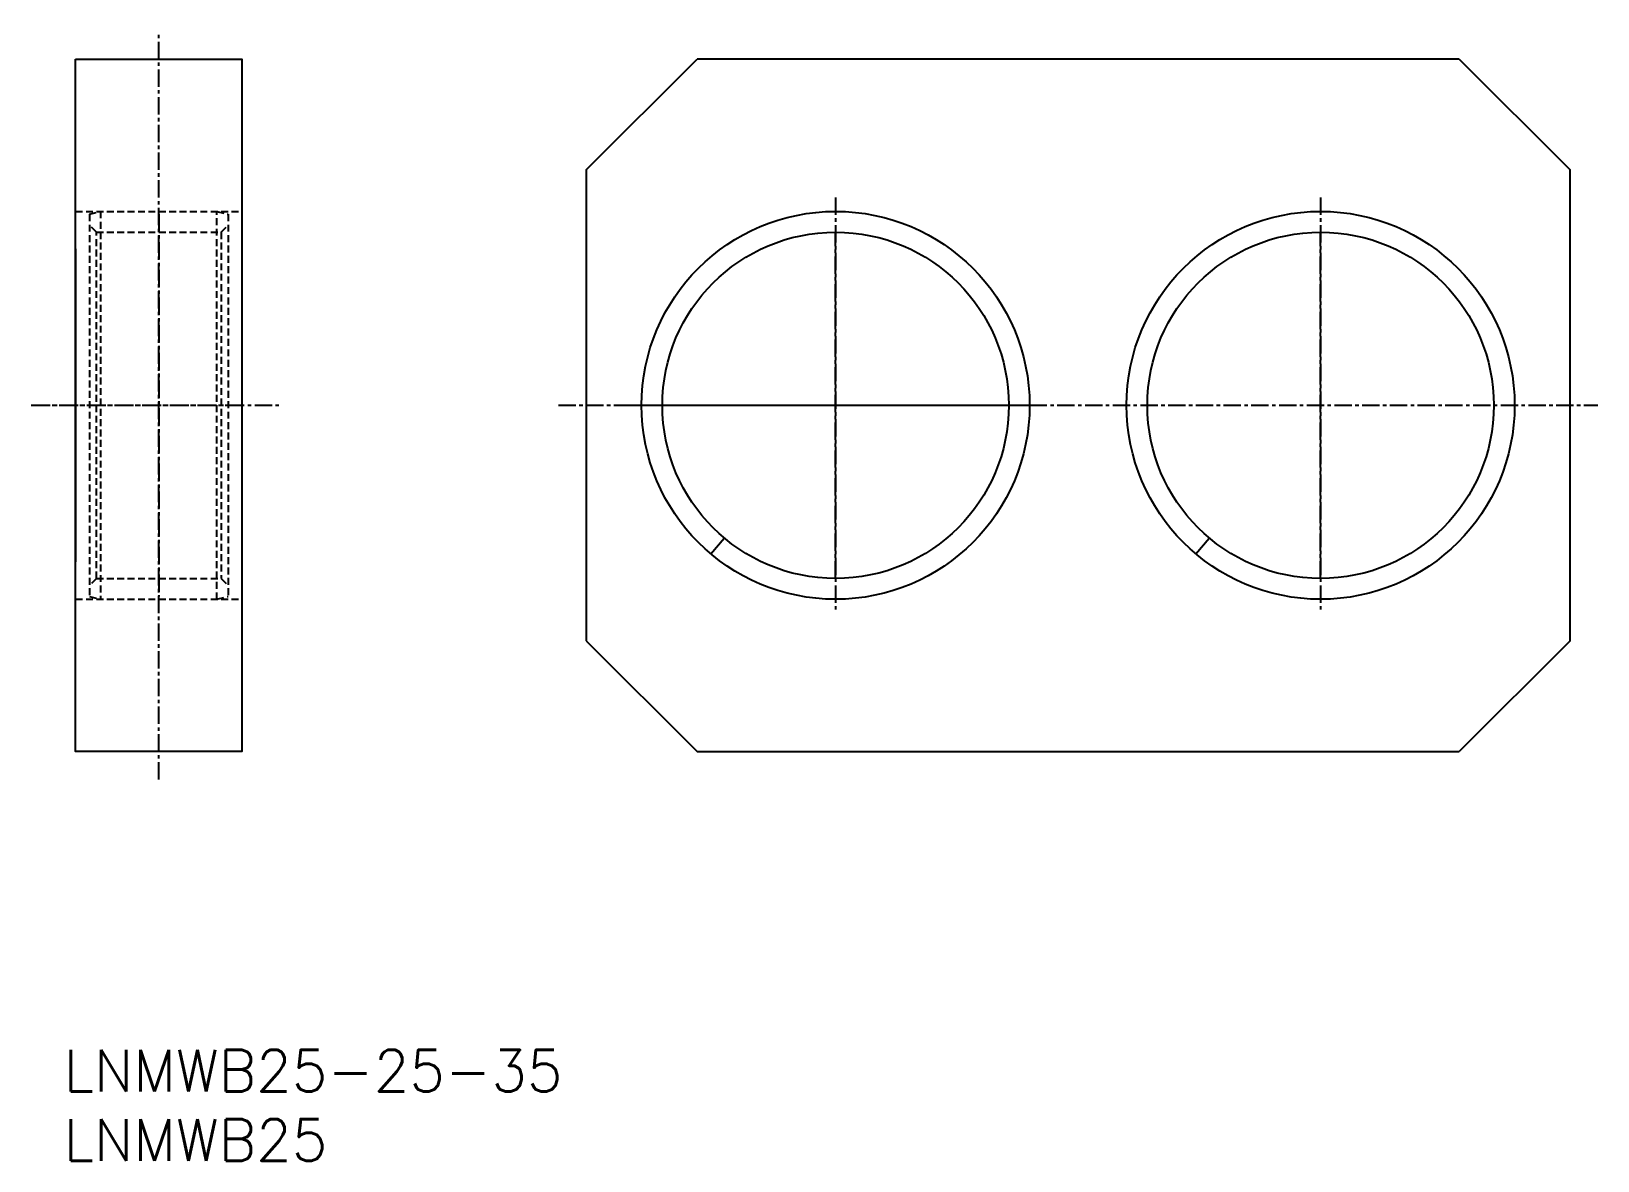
# Model space of a CAD drawing. Extents: x 81 to 194, y 43 to 125.
import ezdxf
from ezdxf.enums import TextEntityAlignment as Align

# ---------------------------------------------------------------- set-up
doc = ezdxf.new("R2010")
doc.units = 0
doc.header["$MEASUREMENT"] = 0
doc.linetypes.add('CENTER', pattern=[2, 1.25, -0.25, 0.25, -0.25])
doc.linetypes.add('DASHED', pattern=[0.75, 0.5, -0.25])
doc.layers.get('0').update_dxf_attribs({"linetype": 'CONTINUOUS'})
doc.layers.add('CENTER', color=1, linetype='CENTER')
doc.styles.get("Standard").update_dxf_attribs({"font": 'txt.shx', "bigfont": 'extfont.shx'})

msp = doc.modelspace()

# ---------------------------------------------------------------- linework, layer by layer
at = {"color": 7, "linetype": 'Continuous'}
for p, q in [((121.12, 114.72), (129.12, 122.72)), ((184.12, 122.72), (129.12, 122.72)), ((184.12, 122.72), (192.12, 114.72)), ((121.12, 114.72), (121.12, 80.72)), ((192.12, 80.72), (192.12, 114.72)), ((84.28, 109.01), (84.28, 86.43)), ((96.28, 109.01), (96.28, 86.43)), ((90.28, 87.72), (90.28, 87.72)), ((130.12, 87), (131.08, 88.14)), ((165.12, 87), (166.08, 88.14)), ((121.12, 80.72), (129.12, 72.72)), ((192.12, 80.72), (184.12, 72.72)), ((129.12, 72.72), (184.12, 72.72))]:
    msp.add_line(p, q, dxfattribs=at)
at = {"linetype": 'DASHED'}
for p, q in [((84.28, 111.72), (96.28, 111.72)), ((85.28, 111.51), (86.08, 111.72)), ((85.28, 111.51), (85.28, 83.93)), ((86.08, 111.72), (86.08, 83.72)), ((94.48, 83.72), (94.48, 111.72)), ((94.48, 111.72), (95.28, 111.51)), ((95.28, 111.51), (95.28, 83.93)), ((85.78, 85.22), (85.78, 110.22)), ((85.78, 110.22), (94.78, 110.22)), ((94.78, 110.22), (95.28, 110.72)), ((94.78, 110.22), (94.78, 85.22)), ((85.78, 85.22), (85.28, 84.72)), ((85.78, 85.22), (94.78, 85.22)), ((88.03, 85.22), (88.03, 85.22)), ((94.78, 85.22), (95.28, 84.72)), ((84.28, 83.72), (96.28, 83.72)), ((85.28, 83.93), (86.08, 83.72)), ((94.48, 83.72), (95.28, 83.93))]:
    msp.add_line(p, q, dxfattribs=at)
at = {"color": 3, "linetype": 'DASHED'}
for p, q in [((85.78, 110.22), (85.28, 110.72)), ((90.28, 85.22), (90.28, 85.22))]:
    msp.add_line(p, q, dxfattribs=at)
at = {"color": 7, "linetype": 'Continuous'}
msp.add_lwpolyline([(84.28, 122.72), (96.28, 122.72), (96.28, 72.72), (84.28, 72.72)], close=True, dxfattribs=at)
for centre, radius in [((139.12, 97.72), 14), ((174.12, 97.72), 14), ((139.12, 97.72), 12.5), ((174.12, 97.72), 12.5)]:
    msp.add_circle(centre, radius, dxfattribs=at)
at = {"layer": 'CENTER', "color": 1, "linetype": 'CENTER'}
for p, q in [((90.28, 70.72), (90.28, 124.72)), ((139.12, 112.72), (139.12, 82.72)), ((174.12, 112.72), (174.12, 82.72)), ((90.28, 111.51), (90.28, 83.93)), ((139.12, 85.22), (139.12, 110.22)), ((174.12, 85.22), (174.12, 110.22)), ((81.08, 97.72), (96.28, 97.72)), ((81.2, 97.72), (99.12, 97.72)), ((119.12, 97.72), (194.12, 97.72)), ((124.12, 97.72), (154.12, 97.72)), ((159.12, 97.72), (189.12, 97.72))]:
    msp.add_line(p, q, dxfattribs=at)

# ---------------------------------------------------------------- texts
at = {"color": 7, "linetype": 'Continuous'}
for s, p in [('LNMWB25-25-35', (83.42, 49.69)), ('LNMWB25', (83.42, 44.69))]:
    msp.add_text(s, height=3, dxfattribs=at).set_placement(p, align=Align.MIDDLE_LEFT)

doc.saveas('drawing.dxf')
